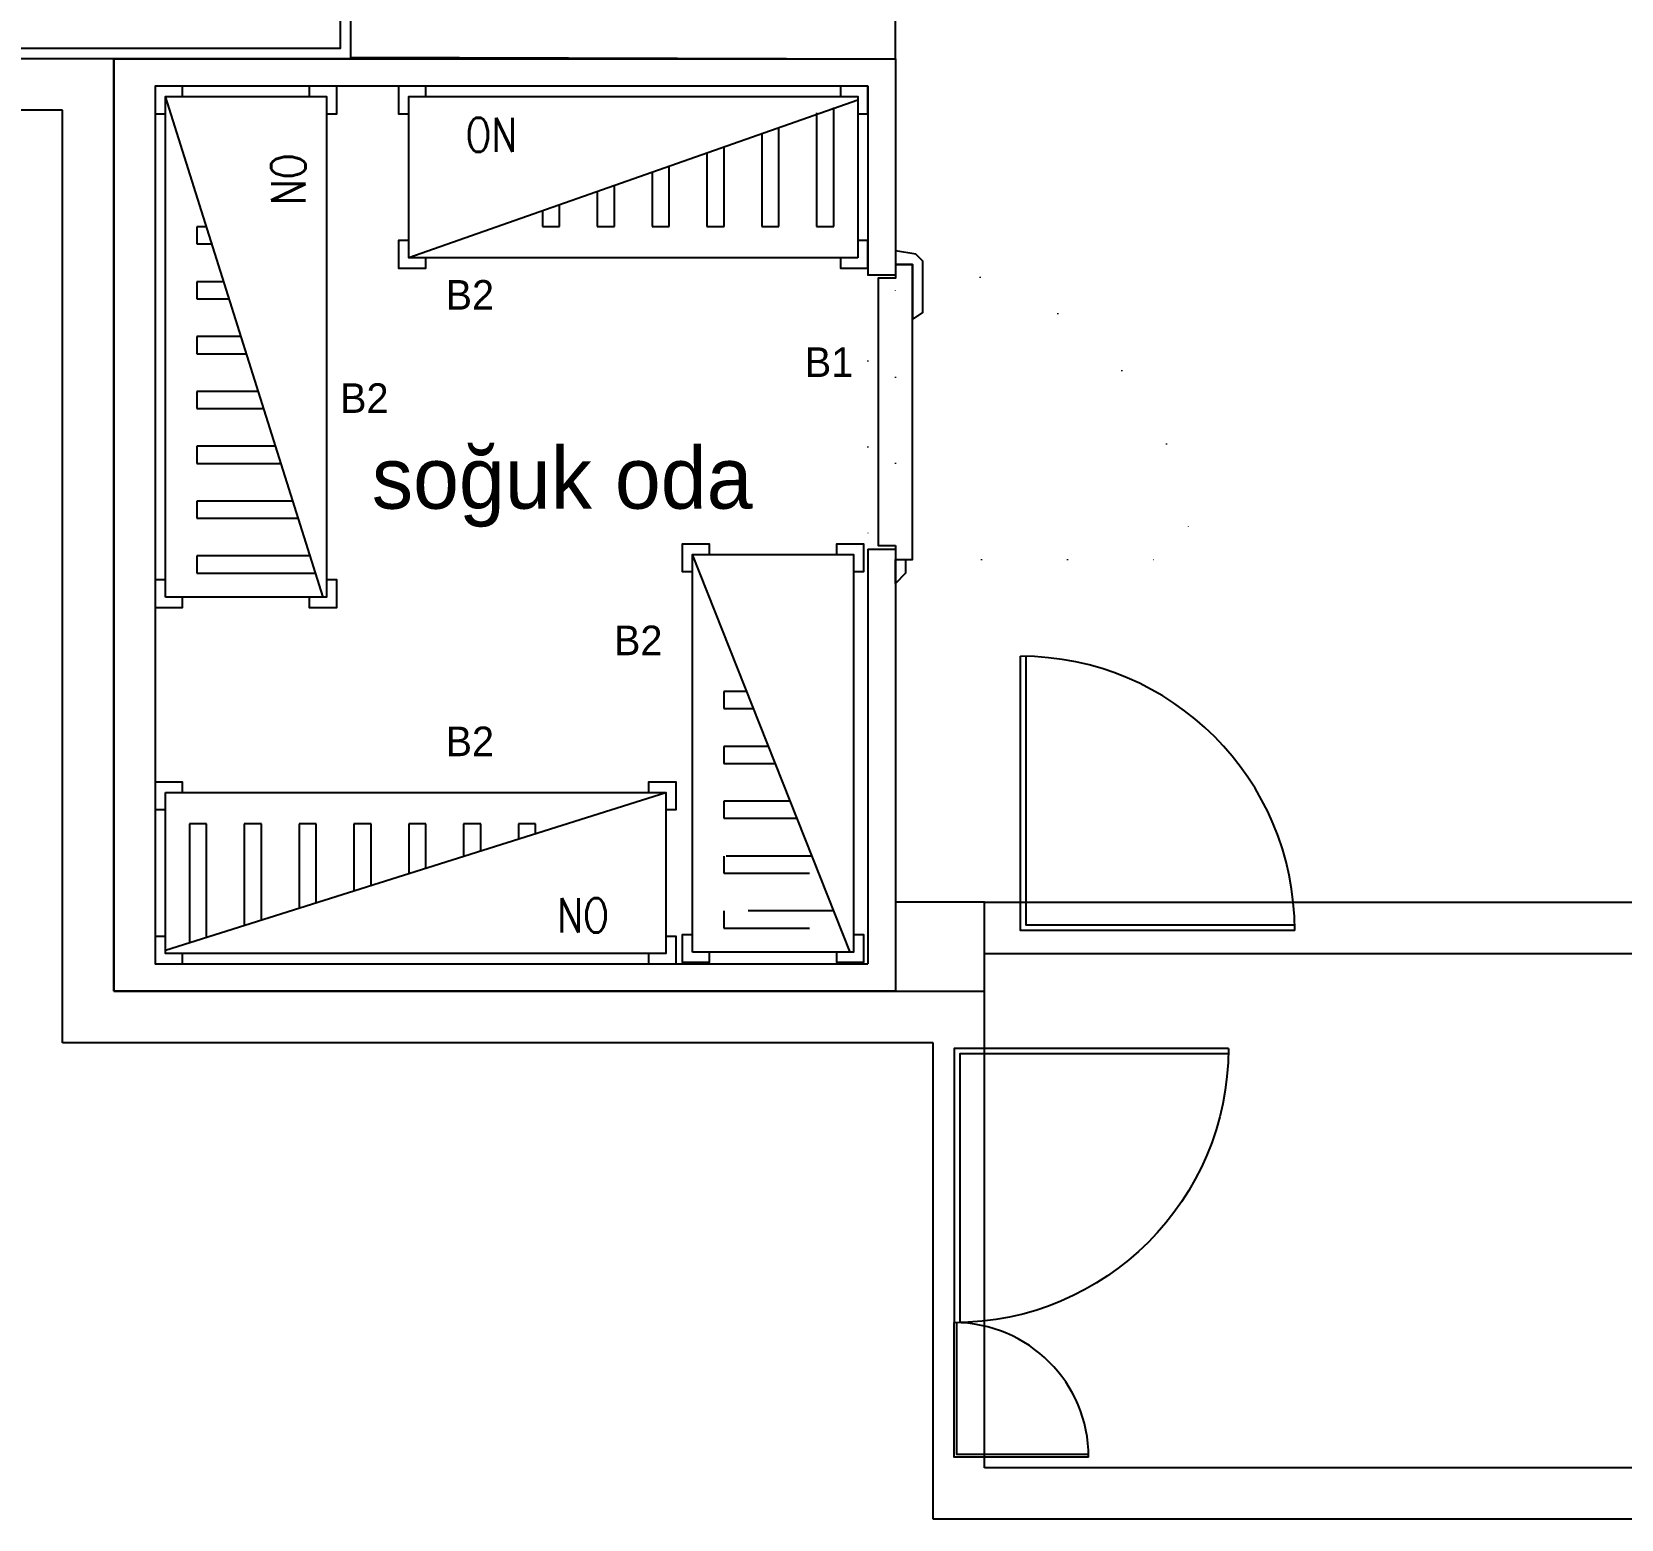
# Model space of a CAD drawing. Header units: centimetres. Extents: x 112015 to 133851, y 84304 to 98493.
# Drawn here: x 115744.6 to 116208.3, y 88679.9 to 89113.8 of the extents above; entities that cross this region are included whole.
import ezdxf
from ezdxf.enums import TextEntityAlignment as Align

# ---------------------------------------------------------------- set-up
doc = ezdxf.new("R2010")
doc.units = ezdxf.units.CM
doc.header["$LTSCALE"] = 100
doc.header["$MEASUREMENT"] = 0
doc.linetypes.add('DOT', pattern=[0.25, 0, -0.25])
doc.linetypes.add('HIDDEN', pattern=[0.375, 0.25, -0.125])
doc.layers.get('0').update_dxf_attribs({"linetype": 'CONTINUOUS'})
for name, color, linetype in [('-DWG_DETAY1', 7, 'CONTINUOUS'), ('-DWG_DETAY2', 7, 'CONTINUOUS'), ('BL-G', 102, 'CONTINUOUS'), ('SOĞUK ODA PANELİ', 4, 'CONTINUOUS'), ('Tezgahlar', 144, 'CONTINUOUS')]:
    doc.layers.add(name, color=color, linetype=linetype)
doc.layers.add('s-depo', color=140, linetype='CONTINUOUS', lineweight=25)
doc.layers.add('sk-cizgi', color=7, linetype='CONTINUOUS', lineweight=0)
doc.styles.add('romans', font='romans.shx', dxfattribs={"width": 0.8})
doc.styles.add('TAKSİM', font='GOTHIC.TTF', dxfattribs={"height": 20})

# ---------------------------------------------------------------- blocks, each defined once
blk = doc.blocks.new('EK_55R')
at = {"layer": '-DWG_DETAY1', "color": 0}
blk.add_lwpolyline([(22, -7), (-22, -7, 0.414214), (-25, -10), (-25, -54, 0.414214), (-22, -57), (22, -57, 0.414214), (25, -54), (25, -10, 0.414214)], format="xyb", close=True, dxfattribs=at)
at = {"layer": '-DWG_DETAY2', "color": 0, "const_width": 1.5}
blk.add_lwpolyline([(-20, -9), (21, -9, -0.414214), (23, -11), (23, -54)], format="xyb", dxfattribs=at)
at = {"layer": '-DWG_DETAY2', "color": 0}
for points in [[(17, -10), (17, -20)], [(22, -15), (12, -15)]]:
    blk.add_lwpolyline(points, dxfattribs=at)
blk.add_circle((17, -15), 4, dxfattribs=at)
blk = doc.blocks.new('EK_55L')
at = {"layer": '-DWG_DETAY1', "color": 0}
blk.add_lwpolyline([(-22, -7), (22, -7, -0.414214), (25, -10), (25, -54, -0.414214), (22, -57), (-22, -57, -0.414214), (-25, -54), (-25, -10, -0.414214)], format="xyb", close=True, dxfattribs=at)
at = {"layer": '-DWG_DETAY2', "color": 0, "const_width": 1.5}
blk.add_lwpolyline([(20, -9), (-21, -9, 0.414214), (-23, -11), (-23, -54)], format="xyb", dxfattribs=at)
at = {"layer": '-DWG_DETAY2', "color": 0}
for points in [[(-17, -10), (-17, -20)], [(-22, -15), (-12, -15)]]:
    blk.add_lwpolyline(points, dxfattribs=at)
blk.add_circle((-17, -15), 4, dxfattribs=at)
blk = doc.blocks.new('DF')
at = {"layer": 'BL-G', "linetype": 'Continuous'}
blk.add_lwpolyline([(45592.25, 84734.1), (45522.25, 84734.1), (45522.25, 84854.1), (45592.25, 84854.1)], close=True, dxfattribs=at)
blk.add_lwpolyline([(45584.25, 84737.1), (45525.25, 84737.1), (45525.25, 84851.1), (45584.25, 84851.1, -0.414214), (45589.25, 84846.1), (45589.25, 84742.1, -0.414214)], format="xyb", close=True, dxfattribs=at)
at = {"layer": 'BL-G', "linetype": 'Continuous', "rotation": 180}
blk.add_blockref('EK_55R', (45559.33, 84790.46), dxfattribs=at)
at = {"layer": 'BL-G', "linetype": 'Continuous'}
blk.add_blockref('EK_55L', (45559.33, 84797.46), dxfattribs=at)
at = {"layer": 'BL-G', "linetype": 'Continuous', "style": 'romans', "width": 0.8}
blk.add_attdef('NO', text='', height=10, rotation=90, dxfattribs=at).set_placement((45574.06, 84829.35), align=Align.MIDDLE)
blk = doc.blocks.new('ertye')
at = {"color": 7}
for points in [[(5346.78, 6525.24), (5429.19, 6477.66), (5381.61, 6395.25)], [(5347.75, 6526.92), (5431.84, 6478.37), (5383.29, 6394.28)]]:
    blk.add_lwpolyline(points, dxfattribs=at)
blk.add_arc((5431.84, 6478.37), 97.1, 150, 240, dxfattribs=at)
blk = doc.blocks.new('1212')
at = {"layer": 's-depo', "linetype": 'Continuous'}
for p, q in [((1276355.87, 4514038.07), (1276363.87, 4514038.07)), ((1276355.87, 4513958.07), (1276363.87, 4513958.07))]:
    blk.add_line(p, q, dxfattribs=at)
for points in [[(1276366.87, 4514041.07), (1276366.87, 4514045.07), (1276363.87, 4514048.07), (1276363.87, 4514041.07)], [(1276363.87, 4514037.07), (1276363.87, 4514041.07), (1276368.87, 4514041.07), (1276368.87, 4513955.07), (1276363.87, 4513955.07), (1276363.87, 4513959.07), (1276358.87, 4513959.07), (1276358.87, 4514037.07), (1276363.87, 4514037.07)], [(1276368.87, 4513971.07), (1276371.87, 4513969.07), (1276371.87, 4513954.07), (1276369.87, 4513952.07), (1276363.87, 4513951.07), (1276363.87, 4513955.07), (1276368.87, 4513955.07)]]:
    blk.add_lwpolyline(points, close=True, dxfattribs=at)
at = {"layer": 'sk-cizgi', "linetype": 'DOT'}
for p, q in [((1276355.87, 4513958.07), (1276355.87, 4514038.07)), ((1276363.87, 4514038.07), (1276363.87, 4513958.07))]:
    blk.add_line(p, q, dxfattribs=at)
blk.add_lwpolyline([(1276363.87, 4514041.07), (1276449.87, 4514041.07)], dxfattribs=at)
blk.add_arc((1276363.83, 4514041.11), 86.04, 270.025, 359.975, dxfattribs=at)
blk = doc.blocks.new('152-53')
at = {"layer": 'Tezgahlar'}
for points in [[(46090.21, 87838.06), (46095.21, 87838.06), (46095.21, 87841.06), (46087.21, 87841.06), (46087.21, 87833.06), (46090.21, 87833.06)], [(46090.21, 87838.06), (46236.21, 87838.06), (46236.21, 87791.06), (46090.21, 87791.06)], [(46236.21, 87838.06), (46236.21, 87833.06), (46239.21, 87833.06), (46239.21, 87841.06), (46231.21, 87841.06), (46231.21, 87838.06)], [(46090.21, 87791.06), (46090.21, 87796.06), (46087.21, 87796.06), (46087.21, 87788.06), (46095.21, 87788.06), (46095.21, 87791.06)], [(46236.21, 87791.06), (46231.21, 87791.06), (46231.21, 87788.06), (46239.21, 87788.06), (46239.21, 87796.06), (46236.21, 87796.06)]]:
    blk.add_lwpolyline(points, close=True, dxfattribs=at)
blk.add_lwpolyline([(46090.21, 87792.06), (46236.21, 87838.06)], dxfattribs=at)
at = {"layer": 'Tezgahlar', "linetype": 'HIDDEN', "ltscale": 25}
for points in [[(46102.21, 87795.84), (46102.21, 87828.92), (46097.21, 87828.92), (46097.21, 87794.27)], [(46118.21, 87800.88), (46118.21, 87828.92), (46113.21, 87828.92), (46113.21, 87799.31)], [(46134.21, 87805.93), (46134.21, 87828.92), (46129.21, 87828.92), (46129.21, 87804.35)], [(46150.21, 87810.97), (46150.21, 87828.92), (46145.21, 87828.92), (46145.21, 87809.39)], [(46166.21, 87816.01), (46166.21, 87828.92), (46161.21, 87828.92), (46161.21, 87814.43)], [(46182.21, 87821.05), (46182.21, 87828.92), (46177.21, 87828.92), (46177.21, 87819.47)], [(46198.21, 87826.09), (46198.21, 87828.92), (46193.21, 87828.92), (46193.21, 87824.51)]]:
    blk.add_lwpolyline(points, dxfattribs=at)
at = {"layer": 'Tezgahlar', "linetype": 'Continuous', "style": 'romans', "width": 0.8}
blk.add_attdef('NO', text='', height=10, dxfattribs=at).set_placement((46212.09, 87802.21), align=Align.MIDDLE)
blk = doc.blocks.new('137-53-')
at = {"layer": 'Tezgahlar'}
for points in [[(46090.21, 88010.74), (46095.21, 88010.74), (46095.21, 88013.74), (46087.21, 88013.74), (46087.21, 88005.74), (46090.21, 88005.74)], [(46090.21, 88010.74), (46221.21, 88010.74), (46221.21, 87963.74), (46090.21, 87963.74)], [(46221.21, 88010.74), (46221.21, 88005.74), (46224.21, 88005.74), (46224.21, 88013.74), (46216.21, 88013.74), (46216.21, 88010.74)], [(46090.21, 87963.74), (46090.21, 87968.74), (46087.21, 87968.74), (46087.21, 87960.74), (46095.21, 87960.74), (46095.21, 87963.74)], [(46221.21, 87963.74), (46216.21, 87963.74), (46216.21, 87960.74), (46224.21, 87960.74), (46224.21, 87968.74), (46221.21, 87968.74)]]:
    blk.add_lwpolyline(points, close=True, dxfattribs=at)
blk.add_lwpolyline([(46090.21, 87964.74), (46221.21, 88010.74)], dxfattribs=at)
at = {"layer": 'Tezgahlar', "linetype": 'HIDDEN', "ltscale": 25}
for points in [[(46102.21, 87968.52), (46102.21, 88001.6), (46097.21, 88001.6), (46097.21, 87966.95)], [(46118.21, 87974.57), (46118.21, 88001.6), (46113.21, 88001.6), (46113.21, 87972.82)], [(46134.21, 87980.19), (46134.21, 88001.6), (46129.21, 88001.6), (46129.21, 87978.44)], [(46150.21, 87985.81), (46150.21, 88001.6), (46145.21, 88001.6), (46145.21, 87984.06)], [(46166.21, 87991.43), (46166.21, 88001.6), (46161.21, 88001.6), (46161.21, 87989.67)], [(46182.21, 87997.05), (46182.21, 88001.6), (46177.21, 88001.6), (46177.21, 87995.29)]]:
    blk.add_lwpolyline(points, dxfattribs=at)
at = {"layer": 'Tezgahlar', "linetype": 'Continuous', "style": 'romans', "width": 0.8}
blk.add_attdef('NO', text='', height=10, dxfattribs=at).set_placement((46197.09, 87974.89), align=Align.MIDDLE)
blk = doc.blocks.new('122-53')
at = {"layer": 'Tezgahlar'}
for points in [[(46299.54, 88010.74), (46304.54, 88010.74), (46304.54, 88013.74), (46296.54, 88013.74), (46296.54, 88005.74), (46299.54, 88005.74)], [(46299.54, 88010.74), (46415.54, 88010.74), (46415.54, 87963.74), (46299.54, 87963.74)], [(46415.54, 88010.74), (46415.54, 88005.74), (46418.54, 88005.74), (46418.54, 88013.74), (46410.54, 88013.74), (46410.54, 88010.74)], [(46299.54, 87963.74), (46299.54, 87968.74), (46296.54, 87968.74), (46296.54, 87960.74), (46304.54, 87960.74), (46304.54, 87963.74)], [(46415.54, 87963.74), (46410.54, 87963.74), (46410.54, 87960.74), (46418.54, 87960.74), (46418.54, 87968.74), (46415.54, 87968.74)]]:
    blk.add_lwpolyline(points, close=True, dxfattribs=at)
blk.add_lwpolyline([(46299.54, 87964.74), (46415.54, 88010.74)], dxfattribs=at)
at = {"layer": 'Tezgahlar', "linetype": 'HIDDEN'}
for points in [[(46311.54, 87969.5), (46311.54, 88001.6), (46306.54, 88001.6), (46306.54, 87967.52)], [(46327.54, 87975.85), (46327.54, 88001.6), (46322.54, 88001.6), (46322.54, 87973.86)], [(46343.54, 87982.19), (46343.54, 88001.6), (46338.54, 88001.6), (46338.54, 87980.21)], [(46359.54, 87988.54), (46359.54, 88001.6), (46354.54, 88001.6), (46354.54, 87986.55)], [(46375.54, 87994.88), (46375.54, 88001.6), (46370.54, 88001.6), (46370.54, 87992.9)]]:
    blk.add_lwpolyline(points, dxfattribs=at)
at = {"layer": 'Tezgahlar', "linetype": 'Continuous', "style": 'romans', "width": 0.8}
blk.add_attdef('NO', text='', height=10, dxfattribs=at).set_placement((46391.43, 87974.89), align=Align.MIDDLE)

msp = doc.modelspace()

# ---------------------------------------------------------------- linework, layer by layer
for p, q in [((115768.55, 89105.93), (115647.55, 89105.93)), ((115768.55, 88833.93), (115768.55, 89105.93)), ((115753.55, 89090.93), (115632.55, 89090.93)), ((115753.55, 88818.93), (115753.55, 89090.93)), ((116022.55, 88859.93), (116252.66, 88859.93)), ((116022.55, 88844.93), (116267.66, 88844.93)), ((115996.55, 88833.93), (115768.55, 88833.93)), ((116022.55, 88694.93), (116022.55, 88833.93)), ((116007.55, 88818.93), (115753.55, 88818.93)), ((116007.55, 88679.93), (116007.55, 88818.93)), ((118119.55, 88694.93), (116022.55, 88694.93)), ((118134.55, 88679.93), (116007.55, 88679.93))]:
    msp.add_line(p, q)
msp.add_lwpolyline([(116022.55, 88833.93), (116022.55, 88859.93), (115996.55, 88859.93), (115996.55, 88833.93)], close=True)
at = {"layer": 'BL-G', "linetype": 'Continuous'}
msp.add_lwpolyline([(115837.55, 89106.39), (115996.55, 89105.93), (115996.55, 89175.93), (115837.55, 89176.39)], close=True, dxfattribs=at)
at = {"layer": 'SOĞUK ODA PANELİ'}
for p, q in [((115768.55, 89105.94), (115996.55, 89105.93)), ((115768.55, 89105.94), (115768.55, 88833.93)), ((115996.55, 89105.93), (115996.55, 89042.93)), ((115780.55, 89097.94), (115780.55, 88841.93)), ((115988.55, 89097.93), (115780.55, 89097.94)), ((115988.55, 89097.93), (115988.55, 89042.93)), ((115988.55, 89042.93), (115996.55, 89042.93)), ((115988.54, 88962.93), (115996.54, 88962.93)), ((115988.54, 88962.93), (115988.54, 88841.93)), ((115996.54, 88962.93), (115996.54, 88833.93)), ((115780.55, 88841.93), (115958.55, 88841.93)), ((115958.55, 88841.93), (115988.54, 88841.93)), ((115768.55, 88833.93), (115996.55, 88833.93))]:
    msp.add_line(p, q, dxfattribs=at)

# ---------------------------------------------------------------- block references
for p, xscale, yscale, zscale, rotation in [((117240.03, 95711.88), 0.8239153329837854, 0.8239153329837854, 0.8239153329837854, 210.0001289726322), ((117220.67, 81957.05), -0.8239153329837857, 0.8239153329837857, 0.8239153329837857, 329.9998710273677), ((116605.61, 92062.34), 0.4040546319261378, 0.4040546319261378, 0.4040546319261378, 210.0001289726322)]:
    msp.add_blockref('ertye', p, dxfattribs=dict(xscale=xscale, yscale=yscale, zscale=zscale, rotation=rotation))
at = {"layer": 's-depo', "color": 5, "linetype": 'ByBlock', "xscale": -1, "rotation": 179.9971816806809}
msp.add_blockref('1212', (-1160145.28, 4603063.78), dxfattribs=at)
at = {"layer": 'SOĞUK ODA PANELİ', "rotation": 90}
for name, p in [('DF', (200571.65, 43583.69)), ('122-53', (203948.07, 42545.85))]:
    msp.add_blockref(name, p, dxfattribs=at)
at = {"layer": 'SOĞUK ODA PANELİ'}
for name, p, rotation in [('152-53', (203621.61, 42858.73), 90), ('137-53-', (162075.76, 177058.67), 180)]:
    msp.add_blockref(name, p, dxfattribs=dict(at, rotation=rotation)).add_auto_attribs({'NO': 'NO'})
msp.add_blockref('152-53', (69693.35, 1053.87), dxfattribs=at).add_auto_attribs({'NO': 'NO'})

# ---------------------------------------------------------------- texts
at = {"style": 'TAKSİM'}
for s, p in [('B2', (115872.38, 89032.77)), ('B1', (115977.19, 89013.14)), ('B2', (115841.6, 89002.66)), ('B2', (115921.51, 88931.97)), ('B2', (115872.38, 88902.51))]:
    msp.add_text(s, height=8.64, dxfattribs=at).set_placement(p, align=Align.CENTER)
msp.add_text('soğuk oda', height=18, dxfattribs=at).set_placement((115843.79, 88974.72))

doc.saveas('drawing.dxf')
